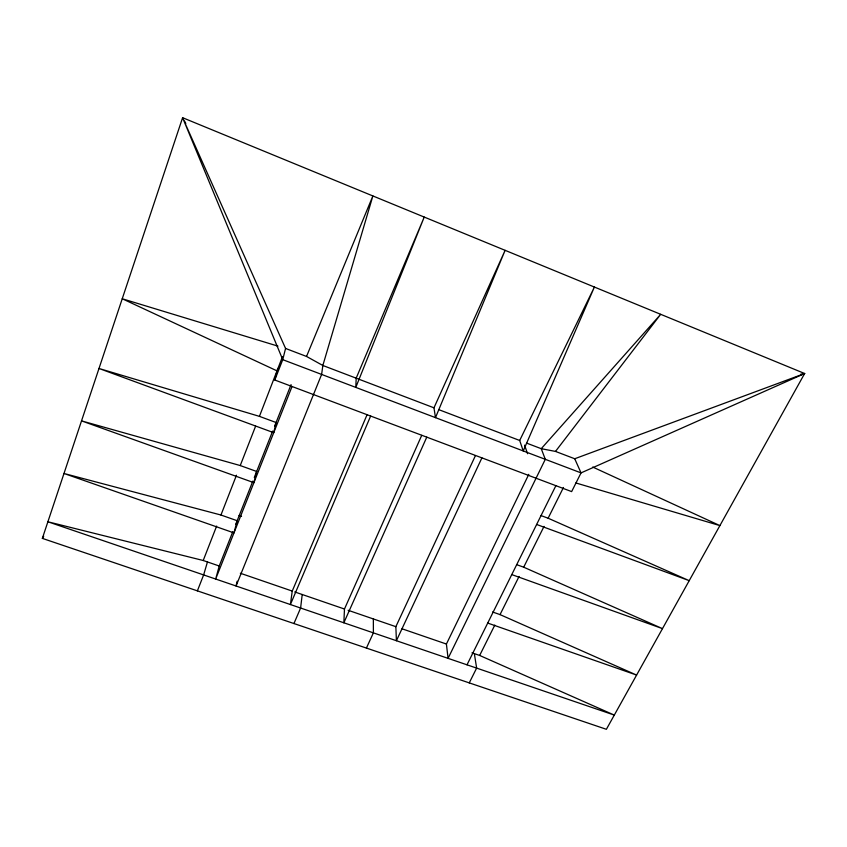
<?xml version="1.0" encoding="UTF-8"?>
<svg xmlns="http://www.w3.org/2000/svg" width="847" height="847" viewBox="0 0 847 847"><rect width="100%" height="100%" fill="white"/><g stroke="black" fill="none" stroke-linecap="round" stroke-linejoin="round"><path stroke-width="1.27" d="M421.721 435.358L344.475 609.025L343.85 622.789L426.772 437.147M302.21 594.499L300.611 608.03L293.941 623.54M367.058 414.744L292.236 591.079L290.405 604.546L370.637 416.046M237.16 581.201L236.048 585.997L321.627 374.427L322.845 365.481L372.871 195.953L306.529 356.449L322.845 365.481L433.971 407.82L435.485 417.645L505.119 250.331L433.971 407.82M526.876 443.214L541.244 448.688L555.494 451.419L574.721 458.756L581.042 472.891L282.739 359.668L182.603 117.701L285.566 348.445L282.739 359.668L274.788 380.017L571.64 491.599L581.042 472.891L804.65 373.516L182.603 117.701L42.35 538.385L606.378 729.299L804.65 373.516L800.754 374.226M274.788 380.017L277.795 368.434M232.798 531.725L219.225 565.997L215.667 579.041L292.046 386.507M207.462 561.953L203.629 574.933L197.383 590.857M259.426 416.364L276.069 422.505L273.729 432.69L98.993 368.477L259.426 416.364L282.464 356.735M471.991 652.825L479.656 655.451L614.297 715.09L47.887 521.773L203.216 560.492L216.641 526.082M220.951 515.018L237.16 520.714L233.973 532.901L63.991 473.484L220.951 515.018L236.482 475.209M240.241 465.554L256.673 471.472L253.899 482.674L81.524 420.874L240.241 465.554L255.593 426.2M235.71 524.388L252.861 481.085M254.291 477.475L272.67 431.07M274.608 426.179L291.072 384.623M366.412 648.071L373.389 632.868L373.358 618.945M481.911 457.867L396.407 640.724L395.856 626.674L475.432 455.612M555.494 451.419L660.692 314.322L541.244 448.688L545.299 459.318L448.074 658.363L446.411 644.038L528.793 474.341M519.687 440.482L594.403 287.048L523.245 450.953L519.687 440.482L438.873 409.683M467.004 664.821L555.886 485.67M479.656 655.451L494.796 625.107M492.583 611.989L500.037 614.604L519.073 576.447M516.734 564.684L523.69 567.194L544.049 526.379M541.085 515.611L548.125 518.216L563.477 487.449M469.249 682.883L476.639 668.103L474.352 653.64M42.35 538.385L43.716 536.172M574.721 458.756L804.65 373.516M575.865 482.959L719.897 525.595L592.72 467.046M277.964 346.137L122.243 298.758L277.149 370.933M203.216 560.492L219.225 565.997M240.357 573.25L292.236 591.079M294.735 591.937L344.475 609.025M348.085 610.264L395.856 626.674M402.029 628.792L446.411 644.038M487.713 623.074L636.595 675.07L500.037 614.604M239.045 515.495L241.533 516.374M511.768 574.594L662.481 628.633L523.69 567.194M536.638 524.462L689.214 580.661L548.125 518.216M285.566 348.445L306.529 356.449M184.53 121.153L185.811 123.45M524.589 445.151L527.565 453.738M356.185 378.175L355.793 387.397L424.231 217.076L356.185 378.175"/></g></svg>
